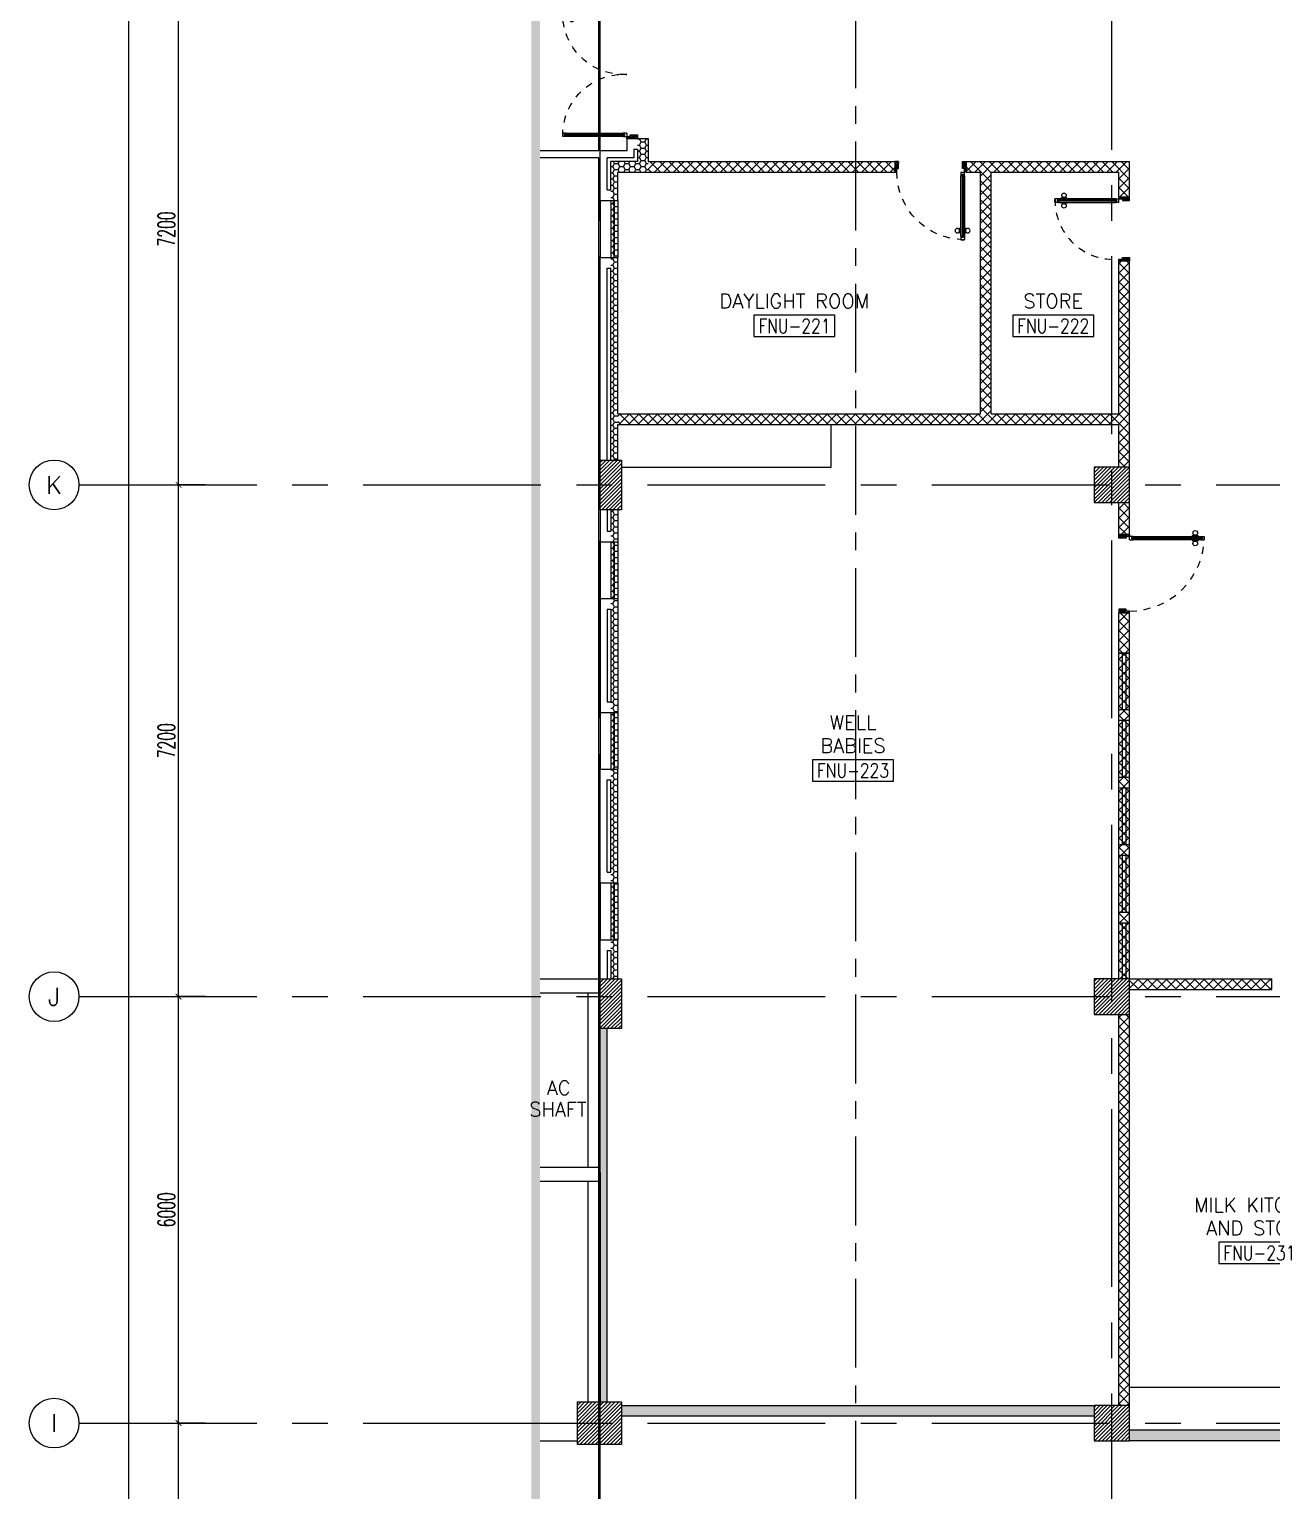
# Model space of a CAD drawing. Extents: x 88852.7 to 88945.7, y 39921.6 to 40001.1.
# Drawn here: x 88852.74 to 88870.22, y 39958.75 to 39979.31 of the extents above; entities that cross this region are included whole.
import ezdxf
from ezdxf.enums import TextEntityAlignment as Align

# ---------------------------------------------------------------- set-up
doc = ezdxf.new("R2010")
doc.units = 0
doc.header["$MEASUREMENT"] = 0
doc.header["$PDMODE"] = 34
for name, pattern in [('CENTER', [2, 1.25, -0.25, 0.25, -0.25]), ('CENTER2', [1.125, 0.75, -0.125, 0.125, -0.125]), ('CENTERX2', [4, 2.5, -0.5, 0.5, -0.5]), ('HIDDEN', [0.375, 0.25, -0.125])]:
    doc.linetypes.add(name, pattern=pattern)
doc.layers.get('0').update_dxf_attribs({"linetype": 'CONTINUOUS'})
doc.layers.get('DEFPOINTS').update_dxf_attribs({"linetype": 'CONTINUOUS'})
for name, color, linetype in [('AX', 6, 'CONTINUOUS'), ('AX-CR', 2, 'CONTINUOUS'), ('AX-DIM', 4, 'CONTINUOUS'), ('AX-TXT', 2, 'CONTINUOUS'), ('AXES', 11, 'CENTERX2'), ('AXES1', 11, 'CENTER'), ('COL', 2, 'CONTINUOUS'), ('COUNTER', 3, 'CONTINUOUS'), ('DOOR', 7, 'CONTINUOUS'), ('EJ', 9, 'CONTINUOUS'), ('ELEV', 2, 'CONTINUOUS'), ('HAT', 8, 'CONTINUOUS'), ('INSUL', 4, 'CONTINUOUS'), ('RM-BOX', 4, 'CONTINUOUS'), ('RM-NAME', 2, 'CONTINUOUS'), ('RM-NO', 2, 'CONTINUOUS'), ('ROOF', 7, 'CONTINUOUS'), ('WALL', 2, 'CONTINUOUS'), ('WallType', 11, 'CONTINUOUS'), ('WallType2', 3, 'CONTINUOUS'), ('WIN', 3, 'CONTINUOUS')]:
    doc.layers.add(name, color=color, linetype=linetype)
doc.styles.add('ROMANS', font='ROMANS.shx', dxfattribs={"width": 0.6})
doc.dimstyles.new('DIM-OUT', dxfattribs={"dimscale": 0, "dimtxt": 0.24, "dimasz": 0.08, "dimexe": 0.02, "dimexo": 0.02, "dimgap": 0.05, "dimtad": 1, "dimdec": 0, "dimlfac": 1000, "dimzin": 0, "dimdsep": 46, "dimtxsty": 'ROMANS', "dimblk1": 'ARCHTICK', "dimblk2": 'ARCHTICK', "dimsah": 1, "dimcen": 0.01, "dimdle": 0.08, "dimclrd": 4, "dimclre": 4, "dimclrt": 2, "dimadec": 0, "dimazin": 0, "dimtp": 2, "dimtm": 2, "dimtfac": 0.114286, "dimtdec": 0, "dimtix": 1, "dimtmove": 2, "dimatfit": 3, "dimldrblk": 'ARCHTICK', "dimfxl": 0, "dimtolj": 1, "dimtzin": 0, "dimarcsym": 0})
pattern_1 = [(0, (0, 0), (0.075, 0.04330127), [0.05, -0.1]), (120, (0, 0), (-0.074999999836, 0.043301270284), [0.05, -0.1]), (60, (0, 0), (1.64e-10, 0.086602540284), [-0.1, 0.05])]

# ---------------------------------------------------------------- blocks, each defined once
blk = doc.blocks.new('D1000')
at = {"layer": 'DOOR', "color": 7, "linetype": 'ByBlock'}
for p, q in [((0, 0), (-150, 0)), ((-150, 0), (-150, -25)), ((-150, 0), (0, 0)), ((0, -50), (-114, 0)), ((0, -50), (-40, 0)), ((0, -50), (0, 0)), ((-1050, -25), (-1100, -25)), ((-1100, -75), (-1100, -25)), ((-1100, -25), (-1100, -75)), ((-1050, -75), (-1100, -75)), ((-1050, -42), (-1070, -42)), ((-1070, -42), (-1070, -58)), ((-1050, -58), (-1070, -58)), ((-1050, -25), (-1050, -42)), ((-1050, -58), (-1050, -75)), ((-928, -18), (-1018, -18)), ((-1018, -25), (-1018, -18)), ((-1018, -75), (-1018, -82)), ((-928, -82), (-1018, -82)), ((-1005, -9), (-940, -9)), ((-1005, -18), (-1005, -9)), ((-1005, -18), (-940, -18)), ((-1005, -82), (-940, -82)), ((-1005, -82), (-1005, -91)), ((-1005, -91), (-940, -91)), ((-940, -18), (-940, -9)), ((-940, -82), (-940, -91)), ((-928, -25), (-928, -18)), ((-928, -75), (-928, -82)), ((-200, -42), (-200, -25)), ((-200, -25), (-150, -25)), ((-180, -42), (-200, -42)), ((-200, -75), (-200, -58)), ((-200, -58), (-180, -58)), ((-150, -75), (-200, -75)), ((-180, -58), (-180, -42)), ((-150, -75), (-150, -25)), ((-150, -25), (-100, -25)), ((-100, -25), (-100, -50)), ((0, -50), (-100, -37)), ((-100, -50), (0, -50)), ((-150, -975), (-100, -975)), ((-150, -1000), (-150, -975)), ((-150, -1000), (0, -1000)), ((0, -1000), (-150, -1000)), ((0, -950), (-114, -1000)), ((-100, -975), (-100, -950)), ((0, -950), (-100, -963)), ((-100, -950), (0, -950)), ((0, -950), (-40, -1000)), ((0, -950), (0, -1000))]:
    blk.add_line(p, q, dxfattribs=at)
at = {"layer": 'DOOR', "linetype": 'ByBlock'}
for p, q in [((-200, -25), (-1050, -25)), ((-200, -42), (-1050, -42)), ((-200, -58), (-1050, -58)), ((-1050, -75), (-200, -75))]:
    blk.add_line(p, q, dxfattribs=at)
at = {"layer": 'DOOR', "color": 7, "linetype": 'ByBlock'}
for centre in [(-973, 23), (-973, -124)]:
    blk.add_circle(centre, 32.4, dxfattribs=at)
for centre, radius, start, end in [((0, -50), 134, 158.1598, 169.28), ((0, -50), 74.4, 137.7764, 180), ((0, -50), 54.4, 113.2074, 180), ((0, -50), 154, 161.1053, 166.2858), ((0, -50), 114, 154.0838, 167.3774), ((0, -50), 94.4, 148.0182, 180), ((0, -50), 34.4, 90, 180), ((0, -50), 14.4, 90, 180), ((0, -950), 154, 193.7142, 198.8947), ((0, -950), 134, 190.72, 201.8402), ((0, -950), 94.4, 180, 211.9818), ((0, -950), 74.4, 180, 222.2236), ((0, -950), 54.4, 180, 246.7926), ((0, -950), 34.4, 180, 270), ((0, -950), 14.4, 180, 270)]:
    blk.add_arc(centre, radius, start, end, dxfattribs=at)
at = {"layer": 'DOOR', "linetype": 'HIDDEN', "ltscale": 0.5}
blk.add_arc((-149, -24), 951, 180.0434, 269.9667, dxfattribs=at)
blk = doc.blocks.new('DOOR-110')
at = {"layer": 'DOOR', "color": 0, "linetype": 'ByBlock'}
for p, q in [((0, 1050), (0, 1100)), ((150, 1100), (0, 1100)), ((100, 1050), (0, 1050)), ((100, 1075), (100, 1050)), ((150, 1075), (100, 1075)), ((150, 1100), (150, 1075)), ((150, 1025), (150, 1075)), ((200, 1075), (150, 1075)), ((180, 1042), (180, 1058)), ((180, 1058), (200, 1058)), ((200, 1042), (180, 1042)), ((200, 1058), (200, 1075)), ((200, 1025), (200, 1042)), ((1028, 1075), (1028, 1082)), ((1028, 1082), (1118, 1082)), ((1040, 1082), (1040, 1091)), ((1105, 1091), (1040, 1091)), ((1105, 1082), (1040, 1082)), ((1105, 1082), (1105, 1091)), ((1118, 1075), (1118, 1082)), ((1150, 1075), (1150, 1058)), ((1150, 1075), (1200, 1075)), ((1150, 1058), (1170, 1058)), ((1150, 1042), (1150, 1025)), ((1150, 1042), (1170, 1042)), ((1170, 1058), (1170, 1042)), ((1200, 1075), (1200, 1025)), ((1200, 1025), (1200, 1075)), ((150, 1025), (200, 1025)), ((1028, 1025), (1028, 1018)), ((1028, 1018), (1118, 1018)), ((1040, 1018), (1040, 1009)), ((1105, 1018), (1040, 1018)), ((1105, 1009), (1040, 1009)), ((1105, 1018), (1105, 1009)), ((1118, 1025), (1118, 1018)), ((1150, 1025), (1200, 1025)), ((100, 50), (0, 50)), ((0, 50), (0, 0)), ((0, 0), (150, 0)), ((150, 0), (0, 0)), ((100, 25), (100, 50)), ((150, 25), (100, 25)), ((150, 0), (150, 25))]:
    blk.add_line(p, q, dxfattribs=at)
at = {"layer": 'DOOR', "linetype": 'ByBlock'}
for p, q in [((0, 1100), (150, 1100)), ((200, 1075), (1150, 1075)), ((200, 1058), (1150, 1058)), ((200, 1042), (1150, 1042)), ((1150, 1025), (200, 1025))]:
    blk.add_line(p, q, dxfattribs=at)
at = {"layer": 'DOOR', "color": 9, "linetype": 'ByBlock'}
for p, q in [((0, 1050), (40, 1100)), ((0, 1050), (114, 1100)), ((0, 1050), (100, 1063)), ((0, 50), (40, 0)), ((0, 50), (114, 0)), ((0, 50), (100, 37))]:
    blk.add_line(p, q, dxfattribs=at)
at = {"layer": 'DOOR', "color": 0, "linetype": 'ByBlock'}
for centre in [(1073, 1124), (1073, 976)]:
    blk.add_circle(centre, 32.4, dxfattribs=at)
at = {"layer": 'DOOR', "color": 9, "linetype": 'ByBlock'}
for centre, radius, start, end in [((0, 1050), 34.4, 0, 90), ((0, 1050), 14.4, 0, 90), ((0, 1050), 54.4, 0, 66.7926), ((0, 1050), 74.4, 0, 42.2236), ((0, 1050), 94.4, 0, 31.9818), ((0, 1050), 114, 12.6226, 25.9162), ((0, 1050), 134, 10.72, 21.8402), ((0, 1050), 154, 13.7142, 18.8947), ((0, 50), 14.4, 270, 0), ((0, 50), 34.4, 270, 0), ((0, 50), 54.4, 293.2074, 0), ((0, 50), 74.4, 317.7764, 0), ((0, 50), 94.4, 328.0182, 0), ((0, 50), 134, 338.1598, 349.28), ((0, 50), 154, 341.1053, 346.2858)]:
    blk.add_arc(centre, radius, start, end, dxfattribs=at)
at = {"layer": 'DOOR', "linetype": 'HIDDEN', "ltscale": 0.5}
blk.add_arc((150, 1075), 1050, 270, 0, dxfattribs=at)
at = {"layer": 'WALL', "linetype": 'ByBlock'}
for p, q in [((0, 1100), (150, 1100)), ((0, 0), (150, 0))]:
    blk.add_line(p, q, dxfattribs=at)
blk = doc.blocks.new('A$C272A55A0')
at = {"layer": 'DOOR', "color": 0, "linetype": 'ByBlock'}
for p, q in [((0, 900), (0, 1050)), ((50, 1050), (0, 1050)), ((50, 950), (50, 1050)), ((1750, 950), (1750, 1050)), ((1750, 1050), (1800, 1050)), ((1800, 1050), (1800, 900)), ((0, 900), (25, 900)), ((25, 950), (50, 950)), ((25, 900), (25, 950)), ((75, 900), (25, 900)), ((25, 850), (25, 900)), ((42, 850), (25, 850)), ((58, 870), (42, 870)), ((42, 870), (42, 850)), ((58, 850), (58, 870)), ((75, 850), (58, 850)), ((75, 900), (75, 850)), ((1725, 900), (1775, 900)), ((1725, 900), (1725, 850)), ((1725, 850), (1742, 850)), ((1742, 870), (1758, 870)), ((1742, 850), (1742, 870)), ((1775, 950), (1750, 950)), ((1758, 870), (1758, 850)), ((1758, 850), (1775, 850)), ((1775, 900), (1775, 950)), ((1800, 900), (1775, 900)), ((1775, 850), (1775, 900)), ((25, 50), (42, 50)), ((25, 50), (25, 0)), ((25, 0), (75, 0)), ((75, 0), (25, 0)), ((42, 50), (42, 30)), ((42, 30), (58, 30)), ((58, 50), (75, 50)), ((58, 50), (58, 30)), ((75, 50), (75, 0)), ((1718, 160), (1709, 160)), ((1709, 95), (1709, 160)), ((1718, 95), (1709, 95)), ((1725, 173), (1718, 173)), ((1718, 173), (1718, 83)), ((1718, 95), (1718, 160)), ((1725, 83), (1718, 83)), ((1742, 50), (1725, 50)), ((1725, 50), (1725, 0)), ((1775, 0), (1725, 0)), ((1725, 0), (1775, 0)), ((1742, 50), (1742, 30)), ((1758, 30), (1742, 30)), ((1775, 50), (1758, 50)), ((1758, 50), (1758, 30)), ((1775, 173), (1782, 173)), ((1775, 83), (1782, 83)), ((1775, 50), (1775, 0)), ((1782, 173), (1782, 83)), ((1782, 160), (1791, 160)), ((1782, 95), (1782, 160)), ((1782, 95), (1791, 95)), ((1791, 95), (1791, 160))]:
    blk.add_line(p, q, dxfattribs=at)
at = {"layer": 'DOOR', "color": 9, "linetype": 'ByBlock'}
for p, q in [((50, 1050), (0, 1010)), ((50, 1050), (0, 937)), ((50, 1050), (37, 950)), ((1750, 1050), (1800, 1010)), ((1750, 1050), (1800, 937)), ((1750, 1050), (1763, 950))]:
    blk.add_line(p, q, dxfattribs=at)
at = {"layer": 'DOOR', "linetype": 'ByBlock'}
for p, q in [((25, 850), (25, 50)), ((42, 850), (42, 50)), ((58, 850), (58, 50)), ((75, 50), (75, 850)), ((1725, 50), (1725, 850)), ((1742, 850), (1742, 50)), ((1758, 850), (1758, 50)), ((1775, 850), (1775, 50))]:
    blk.add_line(p, q, dxfattribs=at)
at = {"layer": 'DOOR', "color": 0, "linetype": 'ByBlock'}
for centre in [(1676, 128), (1824, 128)]:
    blk.add_circle(centre, 32.4, dxfattribs=at)
at = {"layer": 'DOOR', "color": 9, "linetype": 'ByBlock'}
for centre, radius, start, end in [((50, 1050), 54.4, 203.2074, 270), ((50, 1050), 34.4, 180, 270), ((50, 1050), 14.4, 180, 270), ((1750, 1050), 14.4, 270, 0), ((1750, 1050), 34.4, 270, 0), ((1750, 1050), 54.4, 270, 336.7926), ((50, 1050), 74.4, 227.7764, 270), ((50, 1050), 94.4, 238.0182, 270), ((50, 1050), 114, 244.0838, 257.3774), ((50, 1050), 134, 248.1598, 259.28), ((50, 1050), 154, 251.1053, 256.2858), ((1750, 1050), 74.4, 270, 312.2236), ((1750, 1050), 94.4, 270, 301.9818), ((1750, 1050), 114, 282.6226, 295.9162), ((1750, 1050), 134, 280.72, 291.8402), ((1750, 1050), 154, 283.7142, 288.8947)]:
    blk.add_arc(centre, radius, start, end, dxfattribs=at)
at = {"layer": 'DOOR', "linetype": 'HIDDEN', "ltscale": 0.5}
for centre, start, end in [((50, 851), 268.3174, 3.2965), ((1750, 851), 176.7035, 271.6826)]:
    blk.add_arc(centre, 851, start, end, dxfattribs=at)
at = {"layer": 'WALL', "linetype": 'ByBlock'}
blk.add_line((1800, 900), (1800, 1050), dxfattribs=at)
blk = doc.blocks.new('C5V')
at = {"layer": 'HAT'}
h = blk.add_hatch(dxfattribs=at)
h.set_pattern_fill('ANSI31', color=256, scale=300, style=0)
h.set_pattern_definition([(45, (-249196.182, -54711.005), (-26.5165043, 26.5165043), [])])
h.paths.add_polyline_path([(-20, 600), (-320, 600), (-320, 300), (-20, 300)])
h.paths.add_polyline_path([(-20, 300), (-320, 300), (-320, 0), (-20, 0)])
h = blk.add_hatch(dxfattribs=at)
h.set_pattern_fill('ANSI31', color=256, scale=300, style=0)
h.set_pattern_definition([(45, (-248876.182, -54711.005), (-26.5165043, 26.5165043), [])])
h.paths.add_polyline_path([(300, 600), (0, 600), (0, 300), (300, 300)])
h.paths.add_polyline_path([(300, 300), (0, 300), (0, 0), (300, 0)])
at = {"layer": 'COL'}
for points in [[(-20, 600), (-20, 0), (-320, 0), (-320, 600)], [(300, 600), (300, 0), (0, 0), (0, 600)]]:
    blk.add_lwpolyline(points, close=True, dxfattribs=at)
blk = doc.blocks.new('C11')
at = {"layer": 'HAT'}
h = blk.add_hatch(dxfattribs=at)
h.set_pattern_fill('ANSI31', color=256, scale=300, style=0)
h.set_pattern_definition([(45, (-248556.182, -75061.005), (-26.5165043, 26.5165043), [])])
h.paths.add_polyline_path([(300, 700), (0, 700), (0, 350), (300, 350)])
h.paths.add_polyline_path([(300, 350), (0, 350), (0, 0), (300, 0)])
at = {"layer": 'COL'}
blk.add_lwpolyline([(300, 700), (300, 0), (0, 0), (0, 700)], close=True, dxfattribs=at)
blk = doc.blocks.new('RM1')
at = {"layer": 'RM-BOX'}
blk.add_lwpolyline([(570, -200), (-570, -200), (-570, -500), (570, -500)], close=True, dxfattribs=at)
at = {"layer": 'RM-NAME', "style": 'ROMANS'}
for tag, p in [('ROOMNAME1', (0, 324)), ('ROOMNAME2', (0, 0))]:
    blk.add_attdef(tag, text='', height=200, dxfattribs=at).set_placement(p, align=Align.MIDDLE)
at = {"layer": 'RM-NO', "style": 'ROMANS', "width": 0.8}
blk.add_attdef('ROOMNO', text='', height=200, dxfattribs=at).set_placement((0, -350), align=Align.MIDDLE)
blk = doc.blocks.new('DOOR90')
at = {"layer": 'DOOR', "linetype": 'ByBlock'}
for p, q in [((0, 0), (-150, 0)), ((-200, -25), (-1000, -25)), ((-200, -42), (-1000, -42)), ((-200, -58), (-1000, -58)), ((-1000, -75), (-200, -75))]:
    blk.add_line(p, q, dxfattribs=at)
at = {"layer": 'DOOR', "color": 0, "linetype": 'ByBlock'}
for p, q in [((-150, 0), (-150, -25)), ((-150, 0), (0, 0)), ((0, -50), (0, 0)), ((-1050, -25), (-1050, -75)), ((-1050, -75), (-1050, -25)), ((-1000, -25), (-1050, -25)), ((-1000, -75), (-1050, -75)), ((-1020, -42), (-1020, -58)), ((-1000, -42), (-1020, -42)), ((-1000, -58), (-1020, -58)), ((-1000, -25), (-1000, -42)), ((-1000, -58), (-1000, -75)), ((-968, -25), (-968, -18)), ((-878, -18), (-968, -18)), ((-968, -75), (-968, -82)), ((-878, -82), (-968, -82)), ((-955, -18), (-955, -9)), ((-955, -9), (-890, -9)), ((-955, -18), (-890, -18)), ((-955, -82), (-955, -91)), ((-955, -82), (-890, -82)), ((-955, -91), (-890, -91)), ((-890, -18), (-890, -9)), ((-890, -82), (-890, -91)), ((-878, -25), (-878, -18)), ((-878, -75), (-878, -82)), ((-200, -42), (-200, -25)), ((-200, -25), (-150, -25)), ((-180, -42), (-200, -42)), ((-200, -75), (-200, -58)), ((-200, -58), (-180, -58)), ((-150, -75), (-200, -75)), ((-180, -58), (-180, -42)), ((-150, -75), (-150, -25)), ((-150, -25), (-100, -25)), ((-100, -25), (-100, -50)), ((-100, -50), (0, -50)), ((-150, -900), (-150, -875)), ((-150, -875), (-100, -875)), ((0, -900), (-150, -900)), ((-150, -900), (0, -900)), ((-100, -850), (0, -850)), ((-100, -875), (-100, -850)), ((0, -850), (0, -900))]:
    blk.add_line(p, q, dxfattribs=at)
at = {"layer": 'DOOR', "color": 9, "linetype": 'ByBlock'}
for p, q in [((0, -50), (-114, 0)), ((0, -50), (-40, 0)), ((0, -50), (-100, -37)), ((0, -850), (-114, -900)), ((0, -850), (-100, -863)), ((0, -850), (-40, -900))]:
    blk.add_line(p, q, dxfattribs=at)
at = {"layer": 'DOOR', "color": 0, "linetype": 'ByBlock'}
for centre in [(-923, 24), (-923, -124)]:
    blk.add_circle(centre, 32.4, dxfattribs=at)
at = {"layer": 'DOOR', "color": 9, "linetype": 'ByBlock'}
for centre, radius, start, end in [((0, -50), 74.4, 137.7764, 180), ((0, -50), 54.4, 113.2074, 180), ((0, -50), 154, 161.1053, 166.2858), ((0, -50), 134, 158.1598, 169.28), ((0, -50), 114, 154.0838, 167.3774), ((0, -50), 94.4, 148.0182, 180), ((0, -50), 34.4, 90, 180), ((0, -50), 14.4, 90, 180), ((0, -850), 154, 193.7142, 198.8947), ((0, -850), 134, 190.72, 201.8402), ((0, -850), 94.4, 180, 211.9818), ((0, -850), 74.4, 180, 222.2236), ((0, -850), 54.4, 180, 246.7926), ((0, -850), 34.4, 180, 270), ((0, -850), 14.4, 180, 270)]:
    blk.add_arc(centre, radius, start, end, dxfattribs=at)
at = {"layer": 'DOOR', "linetype": 'HIDDEN', "ltscale": 0.5}
blk.add_arc((-222, -50), 828, 178.2701, 275.003, dxfattribs=at)
blk = doc.blocks.new('COL50')
at = {"layer": 'COL'}
blk.add_lwpolyline([(-250, 250), (-250, -250), (250, -250), (250, 250)], close=True, dxfattribs=at)
blk = doc.blocks.new('*X549')
at = {"color": 0}
for p, q in [((73379, 162740), (73829, 163190)), ((73379, 162793), (73776, 163190)), ((73379, 162846), (73723, 163190)), ((73379, 162899), (73670, 163190)), ((73379, 162952), (73617, 163190)), ((73379, 163005), (73564, 163190)), ((73379, 163058), (73511, 163190)), ((73379, 163111), (73458, 163190)), ((73379, 163164), (73405, 163190)), ((73382, 162690), (73879, 163187)), ((73435, 162690), (73879, 163134)), ((73488, 162690), (73879, 163081)), ((73541, 162690), (73879, 163028)), ((73594, 162690), (73879, 162975)), ((73647, 162690), (73879, 162922)), ((73700, 162690), (73879, 162869)), ((73753, 162690), (73879, 162816)), ((73806, 162690), (73879, 162763)), ((73859, 162690), (73879, 162710))]:
    blk.add_line(p, q, dxfattribs=at)
blk = doc.blocks.new('*X550')
at = {"color": 0}
for p, q in [((73379, 155527), (73842, 155990)), ((73379, 155580), (73789, 155990)), ((73379, 155633), (73736, 155990)), ((73379, 155686), (73683, 155990)), ((73379, 155739), (73629, 155990)), ((73379, 155793), (73576, 155990)), ((73379, 155846), (73523, 155990)), ((73379, 155899), (73470, 155990)), ((73379, 155952), (73417, 155990)), ((73395, 155490), (73879, 155974)), ((73448, 155490), (73879, 155921)), ((73501, 155490), (73879, 155868)), ((73554, 155490), (73879, 155815)), ((73607, 155490), (73879, 155762)), ((73660, 155490), (73879, 155709)), ((73713, 155490), (73879, 155656)), ((73766, 155490), (73879, 155603)), ((73819, 155490), (73879, 155550)), ((73872, 155490), (73879, 155497))]:
    blk.add_line(p, q, dxfattribs=at)
blk = doc.blocks.new('*X551')
at = {"color": 0}
for p, q in [((73379, 149535), (73834, 149990)), ((73379, 149588), (73781, 149990)), ((73379, 149641), (73728, 149990)), ((73379, 149694), (73675, 149990)), ((73379, 149747), (73622, 149990)), ((73379, 149800), (73569, 149990)), ((73379, 149853), (73516, 149990)), ((73379, 149906), (73463, 149990)), ((73379, 149959), (73410, 149990)), ((73387, 149490), (73879, 149982)), ((73440, 149490), (73879, 149929)), ((73493, 149490), (73879, 149876)), ((73546, 149490), (73879, 149822)), ((73599, 149490), (73879, 149769)), ((73653, 149490), (73879, 149716)), ((73706, 149490), (73879, 149663)), ((73759, 149490), (73879, 149610)), ((73812, 149490), (73879, 149557)), ((73865, 149490), (73879, 149504))]:
    blk.add_line(p, q, dxfattribs=at)
blk = doc.blocks.new('_ARCHTICK')
at = {"color": 0, "linetype": 'ByBlock', "const_width": 0.15}
blk.add_lwpolyline([(-0.5, -0.5), (0.5, 0.5)], dxfattribs=at)
blk = doc.blocks.new('*D642')
at = {"layer": 'AX-DIM', "color": 4, "lineweight": -2}
for p, q in [((88855.219, 39959.7), (88854.819, 39959.7)), ((88854.839, 39956.02), (88854.839, 39959.78)), ((88855.219, 39956.1), (88854.819, 39956.1))]:
    blk.add_line(p, q, dxfattribs=at)
at = {"layer": 'DEFPOINTS', "color": 0}
for p in [(88854.839, 39959.7), (88855.239, 39959.7), (88855.239, 39956.1)]:
    blk.add_point(p, dxfattribs=at)
at = {"layer": 'AX-DIM', "color": 4, "lineweight": -2, "xscale": 0.08, "yscale": 0.08, "zscale": 0.08}
for p, rotation in [((88854.839, 39959.7), 90), ((88854.839, 39956.1), 270)]:
    blk.add_blockref('_ARCHTICK', p, dxfattribs=dict(at, rotation=rotation))
at = {"layer": 'AX-DIM', "color": 2, "insert": (88854.669, 39957.9), "char_height": 0.24, "attachment_point": 5, "rotation": 90, "style": 'ROMANS'}
blk.add_mtext('\\A1;3600', dxfattribs=at)
blk = doc.blocks.new('*D646')
at = {"layer": 'AX-DIM', "color": 4, "lineweight": -2}
for p, q in [((88855.219, 39980.1), (88854.819, 39980.1)), ((88854.839, 39972.82), (88854.839, 39980.18)), ((88855.219, 39972.9), (88854.819, 39972.9))]:
    blk.add_line(p, q, dxfattribs=at)
at = {"layer": 'DEFPOINTS', "color": 0}
for p in [(88854.839, 39980.1), (88855.239, 39980.1), (88855.239, 39972.9)]:
    blk.add_point(p, dxfattribs=at)
at = {"layer": 'AX-DIM', "color": 4, "lineweight": -2, "xscale": 0.08, "yscale": 0.08, "zscale": 0.08}
for p, rotation in [((88854.839, 39980.1), 90), ((88854.839, 39972.9), 270)]:
    blk.add_blockref('_ARCHTICK', p, dxfattribs=dict(at, rotation=rotation))
at = {"layer": 'AX-DIM', "color": 2, "insert": (88854.669, 39976.5), "char_height": 0.24, "attachment_point": 5, "rotation": 90, "style": 'ROMANS'}
blk.add_mtext('\\A1;7200', dxfattribs=at)
blk = doc.blocks.new('*D647')
at = {"layer": 'AX-DIM', "color": 4, "lineweight": -2}
for p, q in [((88855.219, 39965.7), (88854.819, 39965.7)), ((88854.839, 39959.62), (88854.839, 39965.78)), ((88855.219, 39959.7), (88854.819, 39959.7))]:
    blk.add_line(p, q, dxfattribs=at)
at = {"layer": 'DEFPOINTS', "color": 0}
for p in [(88854.839, 39965.7), (88855.239, 39965.7), (88855.239, 39959.7)]:
    blk.add_point(p, dxfattribs=at)
at = {"layer": 'AX-DIM', "color": 4, "lineweight": -2, "xscale": 0.08, "yscale": 0.08, "zscale": 0.08}
for p, rotation in [((88854.839, 39965.7), 90), ((88854.839, 39959.7), 270)]:
    blk.add_blockref('_ARCHTICK', p, dxfattribs=dict(at, rotation=rotation))
at = {"layer": 'AX-DIM', "color": 2, "insert": (88854.669, 39962.7), "char_height": 0.24, "attachment_point": 5, "rotation": 90, "style": 'ROMANS'}
blk.add_mtext('\\A1;6000', dxfattribs=at)
blk = doc.blocks.new('*D648')
at = {"layer": 'AX-DIM', "color": 4, "lineweight": -2}
for p, q in [((88855.219, 39972.9), (88854.819, 39972.9)), ((88854.839, 39965.62), (88854.839, 39972.98)), ((88855.219, 39965.7), (88854.819, 39965.7))]:
    blk.add_line(p, q, dxfattribs=at)
at = {"layer": 'DEFPOINTS', "color": 0}
for p in [(88854.839, 39972.9), (88855.239, 39972.9), (88855.239, 39965.7)]:
    blk.add_point(p, dxfattribs=at)
at = {"layer": 'AX-DIM', "color": 4, "lineweight": -2, "xscale": 0.08, "yscale": 0.08, "zscale": 0.08}
for p, rotation in [((88854.839, 39972.9), 90), ((88854.839, 39965.7), 270)]:
    blk.add_blockref('_ARCHTICK', p, dxfattribs=dict(at, rotation=rotation))
at = {"layer": 'AX-DIM', "color": 2, "insert": (88854.669, 39969.3), "char_height": 0.24, "attachment_point": 5, "rotation": 90, "style": 'ROMANS'}
blk.add_mtext('\\A1;7200', dxfattribs=at)
blk = doc.blocks.new('AXL')
at = {"layer": 'AX-CR'}
blk.add_circle((-350, 0), 350, dxfattribs=at)
at = {"layer": 'AX-TXT', "style": 'ROMANS'}
blk.add_attdef('AX', text='', height=250, dxfattribs=at).set_placement((-350, 0), align=Align.MIDDLE)
blk = doc.blocks.new('*D659')
at = {"layer": 'AX-DIM', "color": 4, "lineweight": -2}
for p, q in [((88854.14, 39928.15), (88854.14, 39987.63)), ((88857.317, 39987.55), (88854.12, 39987.55)), ((88858.152, 39928.23), (88854.12, 39928.23))]:
    blk.add_line(p, q, dxfattribs=at)
at = {"layer": 'DEFPOINTS', "color": 0}
for p in [(88854.14, 39987.55), (88857.337, 39987.55), (88858.172, 39928.23)]:
    blk.add_point(p, dxfattribs=at)
at = {"layer": 'AX-DIM', "color": 4, "lineweight": -2, "xscale": 0.08, "yscale": 0.08, "zscale": 0.08}
for p, rotation in [((88854.14, 39987.55), 90), ((88854.14, 39928.23), 270)]:
    blk.add_blockref('_ARCHTICK', p, dxfattribs=dict(at, rotation=rotation))
at = {"layer": 'AX-DIM', "color": 2, "insert": (88853.97, 39957.89), "char_height": 0.24, "attachment_point": 5, "rotation": 90, "style": 'ROMANS'}
blk.add_mtext('\\A1;59320', dxfattribs=at)

msp = doc.modelspace()

# ---------------------------------------------------------------- hatches: boundary and pattern name
at = {"layer": 'WallType', "linetype": 'Continuous'}
h = msp.add_hatch(dxfattribs=at)
h.set_pattern_fill('ANSI37', color=256, scale=0.75, style=0)
h.paths.add_polyline_path([(88864.3703, 39977.4496), (88861.4453, 39977.4496), (88861.4453, 39977.2996), (88864.3703, 39977.2996)])
h.paths.add_polyline_path([(88864.9203, 39977.4496), (88864.3703, 39977.4496), (88864.3703, 39977.2996), (88864.9203, 39977.2996)], flags=17)
h.paths.add_polyline_path([(88867.9703, 39977.4496), (88865.9203, 39977.4496), (88865.9203, 39977.2996), (88866.1203, 39977.2996), (88866.1203, 39973.8996), (88864.3703, 39973.8996), (88864.3703, 39973.7496), (88867.9703, 39973.7496), (88867.9703, 39973.8996), (88866.2703, 39973.8996), (88866.2703, 39977.2996), (88867.9703, 39977.2996)])
h.paths.add_polyline_path([(88868.2203, 39977.4496), (88867.9703, 39977.4496), (88867.9703, 39977.2996), (88868.0703, 39977.2996), (88868.0703, 39976.9496), (88868.2203, 39976.9496)])
h.paths.add_polyline_path([(88868.2203, 39976.0496), (88868.0703, 39976.0496), (88868.0703, 39973.8996), (88867.9703, 39973.8996), (88867.9703, 39973.7496), (88868.0703, 39973.7496), (88868.0703, 39973.1496), (88868.2203, 39973.1496)])
h.paths.add_polyline_path([(88864.3703, 39973.8996), (88861.0203, 39973.8996), (88861.0203, 39973.7496), (88864.3703, 39973.7496)])
h = msp.add_hatch(dxfattribs=at)
h.set_pattern_fill('ANSI37', color=256, scale=0.75, style=0)
h.paths.add_polyline_path([(88868.2203, 39972.6496), (88868.0703, 39972.6496), (88868.0703, 39972.1996), (88868.2203, 39972.1996)])
h = msp.add_hatch(dxfattribs=at)
h.set_pattern_fill('ANSI37', color=256, scale=0.75, style=0)
h.paths.add_polyline_path([(88868.2203, 39966.7341), (88868.0703, 39966.7341), (88868.0703, 39965.9496), (88868.2203, 39965.9496)])
h.paths.add_polyline_path([(88868.2203, 39966.8841), (88868.0703, 39966.8841), (88868.0703, 39966.7341), (88868.2203, 39966.7341)])
h.paths.add_polyline_path([(88868.2203, 39967.6841), (88868.0703, 39967.6841), (88868.0703, 39966.8841), (88868.2203, 39966.8841)])
h.paths.add_polyline_path([(88868.2203, 39967.8341), (88868.0703, 39967.8341), (88868.0703, 39967.6841), (88868.2203, 39967.6841)])
h.paths.add_polyline_path([(88868.2203, 39968.6341), (88868.0703, 39968.6341), (88868.0703, 39967.8341), (88868.2203, 39967.8341)])
h.paths.add_polyline_path([(88868.2203, 39968.7841), (88868.0703, 39968.7841), (88868.0703, 39968.6341), (88868.2203, 39968.6341)])
h.paths.add_polyline_path([(88868.2203, 39969.5841), (88868.0703, 39969.5841), (88868.0703, 39968.7841), (88868.2203, 39968.7841)])
h.paths.add_polyline_path([(88868.2203, 39969.7341), (88868.0703, 39969.7341), (88868.0703, 39969.5841), (88868.2203, 39969.5841)])
h.paths.add_polyline_path([(88868.2203, 39970.5341), (88868.0703, 39970.5341), (88868.0703, 39969.7341), (88868.2203, 39969.7341)])
h.paths.add_polyline_path([(88868.2203, 39971.0996), (88868.0703, 39971.0996), (88868.0703, 39970.5341), (88868.2203, 39970.5341)])
h = msp.add_hatch(dxfattribs=at)
h.set_pattern_fill('ANSI37', color=256, scale=0.75, style=0)
h.paths.add_polyline_path([(88868.2203, 39965.4496), (88868.0703, 39965.4496), (88868.0703, 39959.9496), (88868.2203, 39959.9496)])
h.paths.add_polyline_path([(88870.2203, 39965.9496), (88868.2203, 39965.9496), (88868.2203, 39965.7996), (88870.2203, 39965.7996)])
h.paths.add_polyline_path([(88871.5703, 39965.9496), (88871.2203, 39965.9496), (88871.2203, 39965.7996), (88871.5203, 39965.7996), (88871.5203, 39965.6996), (88871.5703, 39965.6996)])
h.paths.add_polyline_path([(88873.8703, 39965.9496), (88871.5703, 39965.9496), (88871.5703, 39965.6996), (88871.6703, 39965.6996), (88871.6703, 39965.7996), (88873.8703, 39965.7996)])
h.paths.add_polyline_path([(88871.6703, 39965.6996), (88871.5703, 39965.6996), (88871.5703, 39959.6996), (88871.6703, 39959.6996), (88871.6703, 39963.5496), (88875.1703, 39963.5496), (88875.1703, 39963.6996), (88874.0627, 39963.6996), (88871.6703, 39963.6996)])
h.paths.add_polyline_path([(88871.5703, 39965.6996), (88871.5203, 39965.6996), (88871.5203, 39959.6996), (88871.5703, 39959.6996)])
h.paths.add_polyline_path([(88875.4203, 39965.4496), (88875.2712, 39965.4496), (88875.2712, 39963.6996), (88875.1703, 39963.6996), (88875.1703, 39963.5496), (88875.2712, 39963.5496), (88875.2712, 39963.3621), (88875.4203, 39963.3621)])
h.paths.add_polyline_path([(88874.9203, 39965.9496), (88874.7703, 39965.9496), (88874.7703, 39965.7996), (88874.9203, 39965.7996)])
at = {"layer": 'WallType2', "linetype": 'Continuous'}
h = msp.add_hatch(dxfattribs=at)
h.set_pattern_fill('HONEY', color=256, scale=0.4, style=0)
h.set_pattern_definition(pattern_1)
h.paths.add_polyline_path([(88861.0203, 39976.8996), (88860.9203, 39976.8996), (88860.9203, 39976.0996), (88861.0203, 39976.0996)])
h.paths.add_polyline_path([(88861.0203, 39977.2996), (88861.4453, 39977.2996), (88861.4453, 39977.7746), (88861.2953, 39977.7746), (88861.2953, 39977.4496), (88860.9203, 39977.4496), (88860.9203, 39976.8996), (88861.0203, 39976.8996)])
h = msp.add_hatch(dxfattribs=at)
h.set_pattern_fill('HONEY', color=256, scale=0.4, style=0)
h.set_pattern_definition(pattern_1)
h.paths.add_polyline_path([(88861.0203, 39976.0996), (88860.9203, 39976.0996), (88860.9203, 39973.2496), (88861.0203, 39973.2496), (88861.0203, 39973.7496)])
h = msp.add_hatch(dxfattribs=at)
h.set_pattern_fill('HONEY', color=256, scale=0.4, style=0)
h.set_pattern_definition(pattern_1)
h.paths.add_polyline_path([(88861.0203, 39972.0996), (88860.9203, 39972.0996), (88860.9203, 39971.2996), (88861.0203, 39971.2996)])
h.paths.add_polyline_path([(88861.0203, 39972.5496), (88860.9203, 39972.5496), (88860.9203, 39972.0996), (88861.0203, 39972.0996)])
h = msp.add_hatch(dxfattribs=at)
h.set_pattern_fill('HONEY', color=256, scale=0.4, style=0)
h.set_pattern_definition(pattern_1)
h.paths.add_polyline_path([(88861.0203, 39971.2996), (88860.9203, 39971.2996), (88860.9203, 39969.6996), (88861.0203, 39969.6996)])
h.paths.add_polyline_path([(88861.0203, 39969.6996), (88860.9203, 39969.6996), (88860.9203, 39968.8996), (88861.0203, 39968.8996)])
h = msp.add_hatch(dxfattribs=at)
h.set_pattern_fill('HONEY', color=256, scale=0.4, style=0)
h.set_pattern_definition(pattern_1)
h.paths.add_polyline_path([(88861.0203, 39968.8996), (88860.9203, 39968.8996), (88860.9203, 39967.2996), (88861.0203, 39967.2996)])
h = msp.add_hatch(dxfattribs=at)
h.set_pattern_fill('HONEY', color=256, scale=0.4, style=0)
h.set_pattern_definition(pattern_1)
h.paths.add_polyline_path([(88861.0203, 39966.4996), (88860.9203, 39966.4996), (88860.9203, 39965.9496), (88861.0203, 39965.9496)])
h.paths.add_polyline_path([(88861.0203, 39967.2996), (88860.9203, 39967.2996), (88860.9203, 39966.4996), (88861.0203, 39966.4996)])
h = msp.add_hatch(dxfattribs=at)
h.set_pattern_fill('HONEY', color=256, scale=0.4, style=0)
h.set_pattern_definition(pattern_1)
h.paths.add_polyline_path([(88860.8703, 39965.2496), (88860.7703, 39965.2496), (88860.7703, 39959.9996), (88860.8703, 39959.9996)])
h = msp.add_hatch(dxfattribs=at)
h.set_pattern_fill('HONEY', color=256, scale=0.4, style=0)
h.set_pattern_definition(pattern_1)
h.paths.add_polyline_path([(88867.7203, 39959.9496), (88864.3703, 39959.9496), (88864.3703, 39959.7996), (88867.7203, 39959.7996)])
h.paths.add_polyline_path([(88864.3703, 39959.9496), (88861.0703, 39959.9496), (88861.0703, 39959.7996), (88864.3703, 39959.7996)])
h = msp.add_hatch(dxfattribs=at)
h.set_pattern_fill('HONEY', color=256, scale=0.4, style=0)
h.set_pattern_definition(pattern_1)
h.paths.add_polyline_path([(88874.9203, 39959.5996), (88871.5703, 39959.5996), (88871.5703, 39959.4496), (88874.9203, 39959.4496)])
h.paths.add_polyline_path([(88871.5703, 39959.5996), (88871.5203, 39959.5996), (88868.2203, 39959.5996), (88868.2203, 39959.4496), (88871.5703, 39959.4496)])

# ---------------------------------------------------------------- linework, layer by layer
at = {"layer": 'AXES'}
for p, q in [((88867.9703, 39921.6153), (88867.9703, 40000.4279)), ((88860.7503, 39921.6153), (88860.7503, 40000.0779)), ((88860.7703, 39921.6132), (88860.7703, 40000.0759)), ((88853.4386, 39972.8996), (88876.9703, 39972.8996)), ((88853.4386, 39965.6996), (88876.9703, 39965.6996)), ((88853.4386, 39959.6996), (88876.9703, 39959.6996))]:
    msp.add_line(p, q, dxfattribs=at)
at = {"layer": 'AXES1'}
msp.add_line((88864.3703, 39928.4796), (88864.3703, 39987.2996), dxfattribs=at)
at = {"layer": 'COL'}
for points in [[(88859.9253, 39965.9496), (88860.7503, 39965.9496), (88860.7503, 39965.7496), (88859.9253, 39965.7496)], [(88859.9253, 39963.2996), (88860.7503, 39963.2996), (88860.7503, 39963.0996), (88859.9253, 39963.0996)]]:
    msp.add_lwpolyline(points, dxfattribs=at)
at = {"layer": 'COUNTER', "linetype": 'ByBlock'}
for p, q in [((88864.0203, 39973.1496), (88864.0203, 39973.7496)), ((88861.0703, 39973.1496), (88864.0203, 39973.1496)), ((88871.5203, 39960.1996), (88868.2203, 39960.1996))]:
    msp.add_line(p, q, dxfattribs=at)
at = {"layer": 'EJ'}
for p, q in [((88860.7503, 39977.5996), (88860.7503, 39979.7496)), ((88860.7703, 39977.5996), (88860.7703, 39979.7496)), ((88860.7703, 39963.2246), (88860.7703, 39959.9496))]:
    msp.add_line(p, q, dxfattribs=at)
at = {"layer": 'ELEV', "linetype": 'CENTER2', "const_width": 0.12}
msp.add_lwpolyline([(88859.8638, 39926.1604), (88859.8638, 39989.6996)], dxfattribs=at)
at = {"layer": 'INSUL'}
for p, q in [((88861.2453, 39977.6246), (88861.2453, 39977.4996)), ((88861.2453, 39977.6246), (88861.2953, 39977.6246)), ((88861.2953, 39977.6246), (88861.2953, 39977.4496)), ((88861.2453, 39977.4996), (88860.8703, 39977.4996)), ((88860.8703, 39977.0496), (88860.8703, 39977.4996)), ((88861.2953, 39977.4496), (88860.9203, 39977.4496)), ((88860.9203, 39977.0496), (88860.9203, 39977.4496)), ((88860.8703, 39977.0496), (88860.9203, 39977.0496)), ((88860.8703, 39975.9496), (88860.9203, 39975.9496)), ((88860.8703, 39973.2496), (88860.8703, 39975.9496)), ((88860.9203, 39973.2496), (88860.9203, 39975.9496)), ((88860.8703, 39972.5496), (88860.8703, 39972.2496)), ((88860.9203, 39972.5496), (88860.9203, 39972.2496)), ((88860.8703, 39972.2496), (88860.9203, 39972.2496)), ((88860.8703, 39971.1496), (88860.9203, 39971.1496)), ((88860.8703, 39971.1496), (88860.8703, 39969.8496)), ((88860.9203, 39971.1496), (88860.9203, 39969.8496)), ((88860.8703, 39969.8496), (88860.9203, 39969.8496)), ((88860.8703, 39967.4496), (88860.8703, 39968.7496)), ((88860.8703, 39968.7496), (88860.9203, 39968.7496)), ((88860.9203, 39967.4496), (88860.9203, 39968.7496)), ((88860.8703, 39967.4496), (88860.9203, 39967.4496)), ((88860.8703, 39966.3496), (88860.9203, 39966.3496)), ((88860.8703, 39966.3496), (88860.8703, 39965.9496)), ((88860.9203, 39966.3496), (88860.9203, 39965.9496))]:
    msp.add_line(p, q, dxfattribs=at)
at = {"layer": 'ROOF'}
for p, q in [((88860.7503, 39977.5996), (88859.9253, 39977.5996)), ((88860.7503, 39977.4996), (88859.9253, 39977.4996)), ((88860.7503, 39965.9496), (88860.7503, 39977.4996))]:
    msp.add_line(p, q, dxfattribs=at)
at = {"layer": 'WALL'}
for p, q in [((88861.1453, 39977.7746), (88861.4453, 39977.7746)), ((88861.1453, 39977.7746), (88861.1453, 39977.5996)), ((88861.4453, 39977.7746), (88861.4453, 39977.4496)), ((88861.1453, 39977.5996), (88860.7703, 39977.5996)), ((88860.7703, 39976.8996), (88860.7703, 39977.5996)), ((88861.4453, 39977.4496), (88864.9203, 39977.4496)), ((88864.9203, 39977.2996), (88864.9203, 39977.4496)), ((88865.9203, 39977.2996), (88865.9203, 39977.4496)), ((88865.9203, 39977.4496), (88868.2203, 39977.4496)), ((88868.2203, 39976.9496), (88868.2203, 39977.4496)), ((88861.0203, 39977.2996), (88864.9203, 39977.2996)), ((88861.0203, 39976.8996), (88861.0203, 39977.2996)), ((88865.9203, 39977.2996), (88866.1203, 39977.2996)), ((88866.1203, 39973.8996), (88866.1203, 39977.2996)), ((88866.2703, 39977.2996), (88868.0703, 39977.2996)), ((88866.2703, 39973.8996), (88866.2703, 39977.2996)), ((88868.0703, 39976.9496), (88868.0703, 39977.2996)), ((88860.7703, 39976.8996), (88861.0203, 39976.8996)), ((88868.0703, 39976.9496), (88868.2203, 39976.9496)), ((88860.7703, 39976.0996), (88861.0203, 39976.0996)), ((88860.7703, 39973.2496), (88860.7703, 39976.0996)), ((88861.0203, 39973.8996), (88861.0203, 39976.0996)), ((88868.0703, 39976.0496), (88868.2203, 39976.0496)), ((88868.0703, 39973.8996), (88868.0703, 39976.0496)), ((88868.2203, 39973.1496), (88868.2203, 39976.0496)), ((88861.0203, 39973.8996), (88866.1203, 39973.8996)), ((88866.2703, 39973.8996), (88868.0703, 39973.8996)), ((88861.0203, 39973.2496), (88861.0203, 39973.7496)), ((88861.0203, 39973.7496), (88868.0703, 39973.7496)), ((88868.0703, 39973.1496), (88868.0703, 39973.7496)), ((88868.0703, 39972.1996), (88868.0703, 39972.6496)), ((88868.2203, 39972.1996), (88868.2203, 39972.6496)), ((88860.7703, 39972.5496), (88860.7703, 39972.0996)), ((88861.0203, 39972.5496), (88861.0203, 39972.0996)), ((88868.2203, 39972.1996), (88868.0703, 39972.1996)), ((88860.7703, 39972.0996), (88861.0203, 39972.0996)), ((88860.7703, 39971.2996), (88861.0203, 39971.2996)), ((88860.7703, 39971.2996), (88860.7703, 39969.6996)), ((88861.0203, 39971.2996), (88861.0203, 39969.6996)), ((88868.0703, 39970.5341), (88868.0703, 39971.0996)), ((88868.2203, 39971.0996), (88868.0703, 39971.0996)), ((88868.2203, 39970.5341), (88868.2203, 39971.0996)), ((88868.0703, 39970.5341), (88868.2203, 39970.5341)), ((88868.2203, 39970.5341), (88868.0703, 39970.5341)), ((88868.0703, 39970.5341), (88868.2203, 39970.5341)), ((88860.7703, 39969.6996), (88861.0203, 39969.6996)), ((88868.2203, 39969.7341), (88868.0703, 39969.7341)), ((88868.0703, 39969.5841), (88868.0703, 39969.7341)), ((88868.2203, 39969.5841), (88868.2203, 39969.7341)), ((88868.2203, 39969.5841), (88868.0703, 39969.5841)), ((88860.7703, 39968.8996), (88861.0203, 39968.8996)), ((88860.7703, 39967.2996), (88860.7703, 39968.8996)), ((88861.0203, 39967.2996), (88861.0203, 39968.8996)), ((88868.2203, 39968.7841), (88868.0703, 39968.7841)), ((88868.0703, 39968.6341), (88868.0703, 39968.7841)), ((88868.2203, 39968.6341), (88868.2203, 39968.7841)), ((88868.2203, 39968.6341), (88868.0703, 39968.6341)), ((88868.2203, 39967.8341), (88868.0703, 39967.8341)), ((88868.0703, 39967.6841), (88868.0703, 39967.8341)), ((88868.2203, 39967.6841), (88868.0703, 39967.6841)), ((88868.2203, 39967.6841), (88868.2203, 39967.8341)), ((88860.7703, 39967.2996), (88861.0203, 39967.2996)), ((88868.2203, 39966.8841), (88868.0703, 39966.8841)), ((88868.0703, 39966.7341), (88868.0703, 39966.8841)), ((88868.2203, 39966.7341), (88868.2203, 39966.8841)), ((88868.2203, 39966.7341), (88868.0703, 39966.7341)), ((88860.7703, 39966.4996), (88861.0203, 39966.4996)), ((88860.7703, 39965.9496), (88860.7703, 39966.4996)), ((88861.0203, 39965.9496), (88861.0203, 39966.4996)), ((88868.2203, 39965.9496), (88870.2203, 39965.9496)), ((88868.2203, 39965.7996), (88870.2203, 39965.7996)), ((88870.2203, 39965.7996), (88870.2203, 39965.9496)), ((88860.6003, 39963.2996), (88860.6003, 39965.7496)), ((88860.7503, 39963.2996), (88860.7503, 39965.7496)), ((88868.0703, 39959.9496), (88868.0703, 39965.4496)), ((88868.2203, 39959.9496), (88868.2203, 39965.4496)), ((88860.7703, 39959.9996), (88860.7703, 39965.2496)), ((88860.8703, 39959.9996), (88860.8703, 39965.2496)), ((88860.6003, 39959.9996), (88860.6003, 39963.0996)), ((88860.7503, 39959.9996), (88860.7503, 39963.0996)), ((88861.0694, 39959.9496), (88867.7203, 39959.9496)), ((88859.9253, 39959.6996), (88860.4503, 39959.6996)), ((88861.0694, 39959.7996), (88867.7203, 39959.7996)), ((88859.9253, 39959.4496), (88860.4503, 39959.4496)), ((88871.5203, 39959.5996), (88868.2203, 39959.5996)), ((88874.9203, 39959.4496), (88868.2203, 39959.4496))]:
    msp.add_line(p, q, dxfattribs=at)
at = {"layer": 'WIN'}
for p, q in [((88860.7703, 39976.8996), (88860.7703, 39976.0996)), ((88860.7703, 39976.8996), (88860.7703, 39976.0996)), ((88860.9203, 39976.8996), (88860.9203, 39976.0996)), ((88860.9203, 39976.8996), (88860.9203, 39976.0996)), ((88860.9703, 39976.8996), (88860.9703, 39976.0996)), ((88861.0203, 39976.8996), (88861.0203, 39976.0996)), ((88861.0203, 39976.8996), (88861.0203, 39976.0996)), ((88860.7703, 39972.0996), (88860.7703, 39971.2996)), ((88860.7703, 39972.0996), (88860.7703, 39971.2996)), ((88860.9203, 39972.0996), (88860.9203, 39971.2996)), ((88860.9203, 39972.0996), (88860.9203, 39971.2996)), ((88860.9703, 39972.0996), (88860.9703, 39971.2996)), ((88861.0203, 39972.0996), (88861.0203, 39971.2996)), ((88861.0203, 39972.0996), (88861.0203, 39971.2996)), ((88868.0703, 39969.7341), (88868.0703, 39970.5341)), ((88868.0703, 39969.7341), (88868.0703, 39970.5341)), ((88868.1203, 39969.7341), (88868.1203, 39970.5341)), ((88868.1703, 39969.7341), (88868.1703, 39970.5341)), ((88868.2203, 39969.7341), (88868.2203, 39970.5341)), ((88868.2203, 39969.7341), (88868.2203, 39970.5341)), ((88860.7703, 39969.6996), (88860.7703, 39968.8996)), ((88860.7703, 39969.6996), (88860.7703, 39968.8996)), ((88860.9203, 39969.6996), (88860.9203, 39968.8996)), ((88860.9203, 39969.6996), (88860.9203, 39968.8996)), ((88860.9703, 39969.6996), (88860.9703, 39968.8996)), ((88861.0203, 39969.6996), (88861.0203, 39968.8996)), ((88861.0203, 39969.6996), (88861.0203, 39968.8996)), ((88868.0703, 39968.7841), (88868.0703, 39969.5841)), ((88868.0703, 39968.7841), (88868.0703, 39969.5841)), ((88868.1203, 39968.7841), (88868.1203, 39969.5841)), ((88868.1703, 39968.7841), (88868.1703, 39969.5841)), ((88868.2203, 39968.7841), (88868.2203, 39969.5841)), ((88868.2203, 39968.7841), (88868.2203, 39969.5841)), ((88868.0703, 39967.8341), (88868.0703, 39968.6341)), ((88868.0703, 39967.8341), (88868.0703, 39968.6341)), ((88868.1203, 39967.8341), (88868.1203, 39968.6341)), ((88868.1703, 39967.8341), (88868.1703, 39968.6341)), ((88868.2203, 39967.8341), (88868.2203, 39968.6341)), ((88868.2203, 39967.8341), (88868.2203, 39968.6341)), ((88868.0703, 39966.8841), (88868.0703, 39967.6841)), ((88868.0703, 39966.8841), (88868.0703, 39967.6841)), ((88868.1203, 39966.8841), (88868.1203, 39967.6841)), ((88868.1703, 39966.8841), (88868.1703, 39967.6841)), ((88868.2203, 39966.8841), (88868.2203, 39967.6841)), ((88868.2203, 39966.8841), (88868.2203, 39967.6841)), ((88860.7703, 39967.2996), (88860.7703, 39966.4996)), ((88860.7703, 39967.2996), (88860.7703, 39966.4996)), ((88860.9203, 39967.2996), (88860.9203, 39966.4996)), ((88860.9203, 39967.2996), (88860.9203, 39966.4996)), ((88860.9703, 39967.2996), (88860.9703, 39966.4996)), ((88861.0203, 39967.2996), (88861.0203, 39966.4996)), ((88861.0203, 39967.2996), (88861.0203, 39966.4996)), ((88868.0703, 39965.9341), (88868.0703, 39966.7341)), ((88868.0703, 39965.9341), (88868.0703, 39966.7341)), ((88868.1203, 39965.9341), (88868.1203, 39966.7341)), ((88868.1703, 39965.9341), (88868.1703, 39966.7341)), ((88868.2203, 39965.9341), (88868.2203, 39966.7341)), ((88868.2203, 39965.9341), (88868.2203, 39966.7341))]:
    msp.add_line(p, q, dxfattribs=at)

# ---------------------------------------------------------------- block references
at = {"layer": 'AX', "xscale": 0.001000000003841706, "yscale": 0.000999999996565748, "zscale": 0.001}
for p, values in [((88853.4386, 39972.8996), {'AX': 'K'}), ((88853.4386, 39965.6996), {'AX': 'J'}), ((88853.4386, 39959.6996), {'AX': 'I'})]:
    msp.add_blockref('AXL', p, dxfattribs=at).add_auto_attribs(values)
at = {"layer": 'COL', "xscale": 0.001000000003841706, "yscale": 0.000999999996565748, "zscale": 0.001}
for name, p in [('C11', (88860.7703, 39972.5496)), ('COL50', (88867.9703, 39972.8996)), ('C11', (88860.7703, 39965.2496)), ('COL50', (88867.9703, 39965.6996)), ('C5V', (88860.7703, 39959.3996)), ('COL50', (88867.9703, 39959.6996))]:
    msp.add_blockref(name, p, dxfattribs=at)
at = {"layer": 'DOOR', "color": 0, "linetype": 'ByBlock', "xscale": -0.000999999996565748, "yscale": 0.000999999996565748, "zscale": 0.001, "rotation": 270}
msp.add_blockref('A$C272A55A0', (88860.2449, 39977.7746), dxfattribs=at)
at = {"layer": 'DOOR', "color": 0, "linetype": 'Continuous', "xscale": -0.000999999996565748, "yscale": 0.000999999996565748, "zscale": 0.001, "rotation": 270}
msp.add_blockref('D1000', (88865.9203, 39977.4496), dxfattribs=at)
at = {"layer": 'DOOR', "color": 0, "linetype": 'ByBlock', "xscale": 0.001000000003841706, "yscale": 0.000999999996565748, "zscale": 0.001}
msp.add_blockref('DOOR90', (88868.2203, 39976.9496), dxfattribs=at)
at = {"layer": 'DOOR', "color": 0, "linetype": 'Continuous', "xscale": 0.001000000003841706, "yscale": 0.000999999996565748, "zscale": 0.001}
msp.add_blockref('DOOR-110', (88868.0703, 39971.0996), dxfattribs=at)
at = {"layer": 'HAT', "xscale": 0.001000000003841706, "yscale": 0.000999999996565748, "zscale": 0.001}
for name in ['*X549', '*X550', '*X551']:
    msp.add_blockref(name, (88794.341, 39809.9598), dxfattribs=at)
at = {"layer": 'RM-NO', "xscale": 0.001000000003841706, "yscale": 0.000999999996565748, "zscale": 0.001}
for p, values in [((88863.5049, 39975.4856), {'ROOMNO': 'FNU-221', 'ROOMNAME2': 'DAYLIGHT ROOM'}), ((88867.1452, 39975.4856), {'ROOMNO': 'FNU-222', 'ROOMNAME2': 'STORE'}), ((88864.3279, 39969.2318), {'ROOMNO': 'FNU-223', 'ROOMNAME2': 'BABIES', 'ROOMNAME1': 'WELL'}), ((88870.0467, 39962.4438), {'ROOMNO': 'FNU-231', 'ROOMNAME2': 'AND STORE', 'ROOMNAME1': 'MILK KITCHEN'})]:
    msp.add_blockref('RM1', p, dxfattribs=at).add_auto_attribs(values)

# ---------------------------------------------------------------- texts
at = {"layer": 'RM-NAME', "style": 'ROMANS'}
for s, p in [('AC', (88860.1882, 39964.4173)), ('SHAFT', (88860.1769, 39964.1152))]:
    msp.add_text(s, height=0.2, dxfattribs=at).set_placement(p, align=Align.MIDDLE)

# ---------------------------------------------------------------- dimensions: what is measured, and where the dimension line sits
at = {"layer": 'AX-DIM', "color": 4}
dim = msp.add_linear_dim(base=(88854.1397, 39987.5496), p1=(88858.172, 39928.2296), p2=(88857.3369, 39987.5496), angle=90, dimstyle='DIM-OUT', override={"dimscale": 1, "dimclre": 4}, dxfattribs=at)
dim.commit()
dim.dimension.update_dxf_attribs({"geometry": '*D659', "text_midpoint": (88853.9697, 39957.8896)})
at = {"layer": 'AX-DIM'}
for base, p1, p2, picture, middle in [((88854.8386, 39980.0996), (88855.2386, 39972.8996), (88855.2386, 39980.0996), '*D646', (88854.6686, 39976.4996)), ((88854.8386, 39972.8996), (88855.2386, 39965.6996), (88855.2386, 39972.8996), '*D648', (88854.6686, 39969.2996)), ((88854.8386, 39965.6996), (88855.2386, 39959.6996), (88855.2386, 39965.6996), '*D647', (88854.6686, 39962.6996)), ((88854.8386, 39959.6996), (88855.2386, 39956.0996), (88855.2386, 39959.6996), '*D642', (88854.6686, 39957.8996))]:
    dim = msp.add_linear_dim(base=base, p1=p1, p2=p2, angle=90, dimstyle='DIM-OUT', override={"dimscale": 1}, dxfattribs=at)
    dim.commit()
    dim.dimension.update_dxf_attribs({"geometry": picture, "text_midpoint": middle})

doc.saveas('drawing.dxf')
